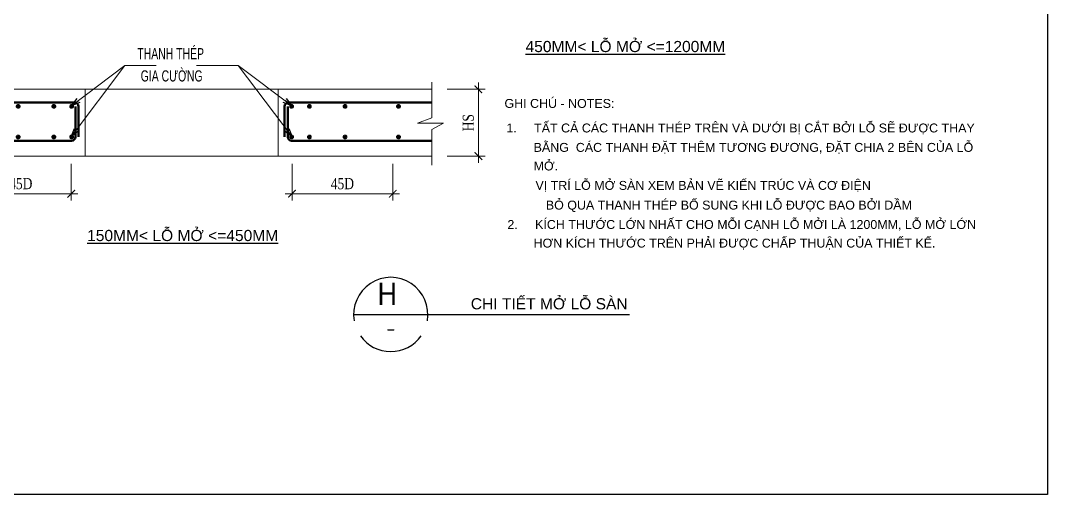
# Model space of a CAD drawing. Header units: millimetres. Extents: x 32534 to 196510, y -37949 to -8249.
# Drawn here: x 172263 to 195308, y -37949 to -27318 of the extents above; entities that cross this region are included whole.
import ezdxf
from ezdxf.enums import TextEntityAlignment as Align

# ---------------------------------------------------------------- set-up
doc = ezdxf.new("R2010")
doc.units = ezdxf.units.MM
doc.header["$MEASUREMENT"] = 0
for name, color, linetype, lineweight in [('06- General text', 2, 'Continuous', 25), ('kata_thep chu', 1, 'Continuous', 35), ('S-concrete', 4, 'Continuous', 20), ('S-dims', 8, 'Continuous', 18), ('S-Rein', 6, 'Continuous', 50), ('S-text', 3, 'Continuous', 25), ('S-TEXT18', 2, 'Continuous', 18), ('S-TEXT35', 3, 'Continuous', 25)]:
    doc.layers.add(name, color=color, linetype=linetype, lineweight=lineweight)
doc.styles.add('General text 2', font='VHARIAL.TTF')
doc.styles.add('ROMANS', font='romans.shx', dxfattribs={"width": 0.7, "bigfont": 'vns.shx'})
doc.styles.add('S-TEXT18', font='ISOCP.shx')
doc.styles.add('S-TEXT25', font='VN_VNI.shx', dxfattribs={"width": 0.9})
doc.styles.add('S-TEXT35', font='Vhavan_1.ttf', dxfattribs={"width": 0.9})
doc.styles.add('style3', font='vntimeh.shx', dxfattribs={"width": 0.8})
doc.dimstyles.new('1-100', dxfattribs={"dimscale": 100, "dimtxt": 2.5, "dimasz": 1.7, "dimexe": 1.5, "dimexo": 0, "dimgap": 1, "dimtad": 1, "dimdec": 0, "dimzin": 0, "dimdsep": 46, "dimtxsty": 'style3', "dimblk": 'ARCHTICK', "dimcen": 0.1, "dimdle": 1.5, "dimclrd": 256, "dimclre": 256, "dimclrt": 7, "dimadec": 0, "dimazin": 0, "dimtfac": 1, "dimtdec": 0, "dimtmove": 0, "dimatfit": 3, "dimfxl": 0.5, "dimtolj": 1, "dimtzin": 0, "dimlwd": -1, "dimlwe": -1, "dimarcsym": 0})
doc.dimstyles.new('TL 20', dxfattribs={"dimscale": 0, "dimtxt": 250, "dimasz": 200, "dimexe": 100, "dimexo": 0, "dimgap": 100, "dimtad": 1, "dimdec": 0, "dimlfac": 0.2, "dimdsep": 46, "dimtxsty": 'ROMANS', "dimcen": 200, "dimdle": 100, "dimclrd": 256, "dimclre": 256, "dimclrt": 2, "dimaunit": 1, "dimadec": 0, "dimazin": 0, "dimtfac": 1, "dimtdec": 0, "dimtix": 1, "dimtmove": 2, "dimatfit": 3, "dimldrblk": 'OPEN30', "dimfxl": 1, "dimtolj": 1, "dimtzin": 0, "dimlwd": -1, "dimarcsym": 0})

# ---------------------------------------------------------------- blocks, each defined once
blk = doc.blocks.new('_ArchTick')
at = {"color": 0, "linetype": 'ByBlock', "const_width": 0.15}
blk.add_lwpolyline([(-0.5, -0.5), (0.5, 0.5)], dxfattribs=at)
blk = doc.blocks.new('*D42')
at = {"layer": 'Defpoints', "color": 0, "transparency": 16777216}
for p in [(171138, -30536), (173400, -30536), (171138, -31203)]:
    blk.add_point(p, dxfattribs=at)
at = {"layer": 'S-dims', "transparency": 16777216}
for p, q in [((171138, -30536), (171138, -31353)), ((173400, -30536), (173400, -31353)), ((173550, -31203), (170988, -31203))]:
    blk.add_line(p, q, dxfattribs=at)
at = {"layer": 'S-dims', "transparency": 16777216, "xscale": 170, "yscale": 170, "zscale": 170, "rotation": 180}
blk.add_blockref('_ArchTick', (171138, -31203), dxfattribs=at)
at = {"layer": 'S-dims', "transparency": 16777216, "xscale": 170, "yscale": 170, "zscale": 170}
blk.add_blockref('_ArchTick', (173400, -31203), dxfattribs=at)
at = {"layer": 'S-dims', "color": 7, "transparency": 16777216, "insert": (172269, -30978), "char_height": 250, "attachment_point": 5, "style": 'style3'}
blk.add_mtext('\\A1;45d', dxfattribs=at)
blk = doc.blocks.new('*D43')
at = {"layer": 'Defpoints', "color": 0, "transparency": 16777216}
for p in [(178355, -30536), (180617, -30536), (180617, -31203)]:
    blk.add_point(p, dxfattribs=at)
at = {"layer": 'S-dims', "transparency": 16777216}
for p, q in [((178355, -30536), (178355, -31353)), ((180617, -30536), (180617, -31353)), ((178205, -31203), (180767, -31203))]:
    blk.add_line(p, q, dxfattribs=at)
at = {"layer": 'S-dims', "transparency": 16777216, "xscale": 170, "yscale": 170, "zscale": 170, "rotation": 180}
blk.add_blockref('_ArchTick', (178355, -31203), dxfattribs=at)
at = {"layer": 'S-dims', "transparency": 16777216, "xscale": 170, "yscale": 170, "zscale": 170}
blk.add_blockref('_ArchTick', (180617, -31203), dxfattribs=at)
at = {"layer": 'S-dims', "color": 7, "transparency": 16777216, "insert": (179486, -30978), "char_height": 250, "attachment_point": 5, "style": 'style3'}
blk.add_mtext('\\A1;45d', dxfattribs=at)
blk = doc.blocks.new('_Open30')
at = {"color": 0, "linetype": 'ByBlock', "lineweight": -2}
for p, q in [((-1, 0.27), (0, 0)), ((0, 0), (-1, -0.27)), ((0, 0), (-1, 0))]:
    blk.add_line(p, q, dxfattribs=at)
blk = doc.blocks.new('*D44')
at = {"layer": 'Defpoints', "color": 0, "transparency": 16777216}
for p in [(181838, -28860), (181838, -30360), (182537, -30360)]:
    blk.add_point(p, dxfattribs=at)
at = {"layer": 'S-dims', "transparency": 16777216}
for p, q in [((182537, -28710), (182537, -30510)), ((181838, -28860), (182687, -28860)), ((181838, -30360), (182687, -30360))]:
    blk.add_line(p, q, dxfattribs=at)
at = {"layer": 'S-dims', "transparency": 16777216, "xscale": 170, "yscale": 170, "zscale": 170}
for p, rotation in [((182537, -28860), 90), ((182537, -30360), 270)]:
    blk.add_blockref('_ArchTick', p, dxfattribs=dict(at, rotation=rotation))
at = {"layer": 'S-dims', "color": 7, "transparency": 16777216, "insert": (182312, -29610), "char_height": 250, "attachment_point": 5, "rotation": 90, "style": 'style3'}
blk.add_mtext('\\A1;hS', dxfattribs=at)
blk = doc.blocks.new('kata_block_THEP')
at = {"layer": 'kata_thep chu', "color": 0}
for p, q in [((-0.5, 0), (0.5, 0)), ((-0.35, 0.35), (0.35, -0.35)), ((0.35, 0.35), (-0.35, -0.35)), ((0, 0.5), (0, -0.5))]:
    blk.add_line(p, q, dxfattribs=at)
at = {"layer": 'kata_thep chu', "color": 0, "const_width": 0.0833}
blk.add_lwpolyline([(-0.5, 0, 1), (0.5, 0, 1), (-0.5, 0, 1)], format="xyb", dxfattribs=at)
blk = doc.blocks.new('*U14')
at = {"layer": 'S-Rein', "xscale": -100, "yscale": 100, "zscale": 100, "rotation": 180}
blk.add_blockref('kata_block_THEP', (0, 343), dxfattribs=at)
at = {"layer": 'S-Rein', "xscale": 100, "yscale": 100, "zscale": 100}
blk.add_blockref('kata_block_THEP', (0, -343), dxfattribs=at)
blk = doc.blocks.new('*U15')
at = {"color": 0, "linetype": 'ByBlock', "lineweight": -2}
for p in [(-2400, 0), (-1200, 0), (0, 0)]:
    blk.add_blockref('*U14', p, dxfattribs=at)
blk = doc.blocks.new('*U16')
at = {"layer": 'S-Rein', "xscale": -100, "yscale": 100, "zscale": 100, "rotation": 180}
blk.add_blockref('kata_block_THEP', (0, 343), dxfattribs=at)
at = {"layer": 'S-Rein', "xscale": 100, "yscale": 100, "zscale": 100}
blk.add_blockref('kata_block_THEP', (0, -343), dxfattribs=at)
blk = doc.blocks.new('*U17')
at = {"color": 0, "linetype": 'ByBlock', "lineweight": -2}
for p in [(-2400, 0), (-1200, 0), (0, 0)]:
    blk.add_blockref('*U16', p, dxfattribs=at)

msp = doc.modelspace()

# ---------------------------------------------------------------- linework, layer by layer
at = {"color": 0}
msp.add_line((179740.53, -33911.43), (185930.44, -33911.33), dxfattribs=at)
for major_axis, start_param, end_param in [((833.33, 0), -0.1759058, 3.31749839), ((833.33, 0.01), 3.75417904, 5.67056339)]:
    msp.add_ellipse((180571.65, -33911.4), major_axis=major_axis, ratio=1, start_param=start_param, end_param=end_param, dxfattribs=at)
at = {"layer": 'Defpoints'}
msp.add_lwpolyline([(159030.26, -8249.46), (195308.43, -8249.46), (195308.43, -37949.46), (159030.26, -37949.46)], close=True, dxfattribs=at)
at = {"layer": 'S-concrete'}
for p, q in [((170340.14, -28860.3), (181494.18, -28860.3)), ((173712.98, -30360.3), (173712.98, -28860.3)), ((178041.84, -30360.3), (178041.84, -28860.3)), ((170340.14, -30360.3), (181494.18, -30360.3))]:
    msp.add_line(p, q, dxfattribs=at)
at = {"layer": 'S-dims'}
msp.add_lwpolyline([(181494.18, -30565.86), (181494.18, -29762.22), (181752.28, -29623.44), (181174.78, -29623.44), (181494.18, -29497.56), (181494.18, -28697.15)], dxfattribs=at)
at = {"layer": 'S-Rein'}
for points in [[(173565.07, -29930.37), (173565.07, -29243.58, 0.41421356), (173481.07, -29159.58), (170340.14, -29159.58)], [(170340.14, -30014.37), (173408.94, -30014.37, 0.41421356), (173492.94, -29930.37), (173492.94, -29245.93)], [(178189.75, -29930.37), (178189.75, -29243.58, -0.41421356), (178273.75, -29159.58), (181494.18, -29159.58)], [(181494.18, -30014.37), (178345.87, -30014.37, -0.41421356), (178261.87, -29930.37), (178261.87, -29245.93)]]:
    msp.add_lwpolyline(points, format="xyb", dxfattribs=at)

# ---------------------------------------------------------------- block references
msp.add_blockref('*U15', (173408.94, -29586.98))
at = {"xscale": -1}
msp.add_blockref('*U17', (178345.87, -29586.98), dxfattribs=at)
at = {"layer": 'S-Rein', "yscale": 100, "zscale": 100, "rotation": 180}
for p, xscale in [((173008.94, -29243.58), -100), ((178745.87, -29243.58), 100)]:
    msp.add_blockref('kata_block_THEP', p, dxfattribs=dict(at, xscale=xscale))
at = {"layer": 'S-Rein', "yscale": 100, "zscale": 100}
for p, xscale in [((173008.94, -29930.37), 100), ((178745.87, -29930.37), -100)]:
    msp.add_blockref('kata_block_THEP', p, dxfattribs=dict(at, xscale=xscale))

# ---------------------------------------------------------------- texts
at = {"layer": '06- General text', "style": 'General text 2'}
for s, height, p in [('%%U450mm< lç më <=1200MM', 250, (183595.77, -28025.81)), ('1.     tÊt c¶ c¸c thanh thÐp trªn vµ d\xadíi bÞ c¾t bëi lç sÏ ®\xadîc thay', 200, (183167.21, -29828.5)), ('b»ng  c¸c thanh ®Æt thªm t\xad¬ng ®\xad¬ng, ®Æt chia 2 bªn cña lç', 200, (183777.17, -30263.74)), ('më.', 200, (183776.9, -30681.11)), ('        VÞ trÝ lç më sµn xem b¶n vÏ kiÕn tróc vµ c¬ ®iÖn', 200, (183197.64, -31116.36)), ('           bá qua thanh thÐp bæ sung khi lç ®\xadîc bao bëi dÇm', 200, (183197.64, -31558.42)), ('2.     KÝch th\xadíc lín nhÊt cho mçi c¹nh lç mëi lµ 1200mm, lç më lín', 200, (183189.18, -31993.66)), ('%%U150mm< lç më <=450MM', 250, (173757.08, -32265.31)), ('h¬n kÝch th\xadíc trªn ph¶i ®\xadîc chÊp thuËn cña thiÕt kÕ.', 200, (183775.67, -32410.49))]:
    msp.add_text(s, height=height, dxfattribs=at).set_placement(p)
msp.add_text('ghi chó - NOTES:', height=200, dxfattribs=at).set_placement((183123.06, -29177.59), align=Align.MIDDLE_LEFT)
msp.add_text('chi tiÕt më lç sµn', height=250, dxfattribs=at).set_placement((184127, -33672.19), align=Align.MIDDLE_CENTER)
at = {"layer": 'S-text', "style": 'S-TEXT25', "width": 0.7}
for s, p in [('THANH THEÙP', (174884.42, -28185.18)), (' GIA CÖÔØNG', (174895.13, -28685.18))]:
    msp.add_text(s, height=250, dxfattribs=at).set_placement(p)
at = {"layer": 'S-TEXT18', "style": 'S-TEXT18'}
msp.add_attdef('-', text='S-0001', height=333.333, dxfattribs=at).set_placement((180571.65, -34057.24), align=Align.TOP_CENTER)
at = {"layer": 'S-TEXT35', "style": 'S-TEXT35', "width": 0.9}
msp.add_attdef('H', text='A', height=500, dxfattribs=at).set_placement((180491.48, -33850.7), align=Align.BOTTOM_CENTER)

# ---------------------------------------------------------------- dimensions: what is measured, and where the dimension line sits
at = {"layer": 'S-dims'}
for base, p1, p2, angle, text, picture, middle in [((182537.09, -30360.3), (181838.22, -28860.3), (181838.22, -30360.3), 90, 'hS', '*D44', (182312.09, -29610.3)), ((171137.96, -31203.25), (173400.26, -30535.94), (171137.96, -30535.94), 180, '45d', '*D42', (172269.11, -30978.25)), ((180616.86, -31203.25), (178354.55, -30535.94), (180616.86, -30535.94), 180, '45d', '*D43', (179485.71, -30978.25))]:
    dim = msp.add_linear_dim(base=base, p1=p1, p2=p2, angle=angle, text=text, dimstyle='1-100', dxfattribs=at)
    dim.commit()
    dim.dimension.update_dxf_attribs({"geometry": picture, "text_midpoint": middle})

# ---------------------------------------------------------------- leaders
for points in [[(173395.7, -29930.37), (174606.24, -28328.74)], [(173404.15, -29234.01), (174606.24, -28328.74), (175307.81, -28328.74)], [(178350.67, -29234.01), (177148.58, -28328.74), (176209.39, -28328.74)], [(178359.12, -29930.37), (177148.58, -28328.74)]]:
    msp.add_leader(points, dimstyle='TL 20', override={"dimscale": 1}, dxfattribs=at)

doc.saveas('drawing.dxf')
